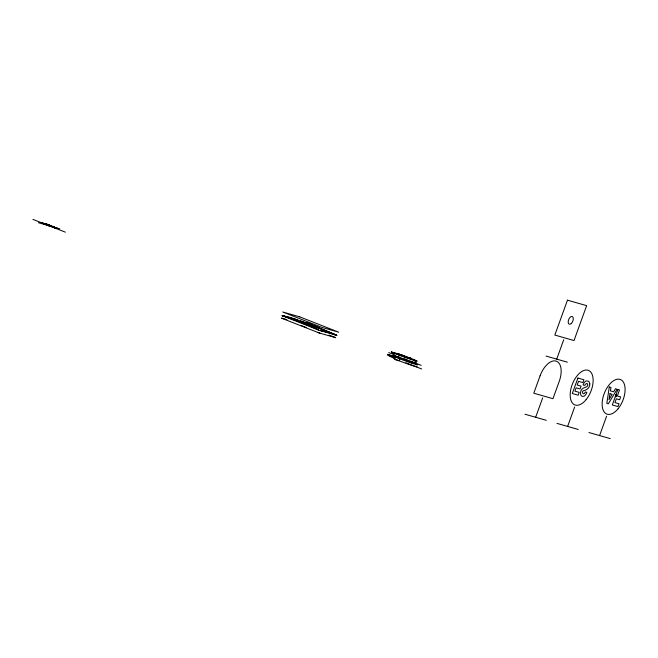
<?xml version="1.0" encoding="UTF-8"?>
<svg xmlns="http://www.w3.org/2000/svg" width="658" height="658" viewBox="0 0 658 658"><rect width="100%" height="100%" fill="white"/><g stroke="black" fill="none" stroke-linecap="round" stroke-linejoin="round"><path stroke-width="0.99" d="M50.954 226.303L46.479 224.962L48.585 225.217L46.068 223.942L47.82 224.97M46.998 224.32L46.011 224.098L48.996 225.118M47.828 224.649L46.085 223.909L48.067 224.748M48.569 224.937L51.275 226.163L46.537 224.806M49.161 225.357L51.118 226.039M50.296 225.628L50.921 226.113M53.43 227.364L55.552 227.824L53.24 227.24M394.841 357.483L387.43 354.678L394.94 356.562M393.945 353.511L391.403 351.94L405.484 357.105M387.43 354.678L393.418 355.962M402.852 355.805L404.629 355.879L397.991 353.823L400.409 354.942M399.291 355.205L398.592 357.138L394.315 355.912M400.393 355.098L404.629 355.879M399.76 358.824L399.061 360.757L394.784 359.539M405.262 357.014L411.011 358.396L408.421 358.084M409.498 357.796L406.899 357.483M414.704 362.797L415.404 360.855A12.379 0.543 19.9 0 0 412.665 359.095L411.439 358.61A12.379 0.543 19.9 0 0 395.943 353.198A12.379 0.543 19.9 0 0 398.682 354.958L399.899 355.443A12.379 0.543 19.9 0 0 415.404 360.855M535.653 417.279L542.669 397.893M556.709 359.128L563.725 339.742M567.624 426.425L574.64 407.039M599.586 435.571L606.602 416.185M615.469 396.544L616.201 394.512M615.625 396.593L616.365 394.561M615.781 396.642L616.521 394.603L616.044 394.463M292.909 318.669L282.29 315.626A275.866 147.68 -68.5 0 1 297.737 320.051L281.969 315.56L319.475 330.365L336.978 335.44L336.106 335.037A493.574 416.341 -74 0 0 311.464 324.863M307.796 323.193L308.273 323.473M312.221 324.863L312.089 324.731M46.479 224.962L48.478 225.307M311.25 324.813L307.352 323.497L312.386 325.332L311.752 325.011M311.958 324.797L312.402 324.929M396.182 357.154L397.547 357.541M411.521 362.69L412.122 362.821L411.373 362.435M306.998 323.58L300.426 320.997L308.767 323.933M546.05 356.077L567.361 362.171M38.46 222.717L52.574 226.755M53.372 226.985L59.771 228.811M615.937 394.759L616.414 394.89M615.83 395.047L616.307 395.187M615.724 395.343L616.209 395.474M615.617 395.631L616.258 395.812L615.946 396.684L615.304 396.503M615.518 395.919L616.151 396.1M615.411 396.215L616.053 396.396M294.842 319.22L297.737 320.051M306.159 323.399L301.471 322.058L308.61 324.863L317.987 327.552M286.872 319.656L281.459 318.094L282.455 318.513M406.924 357.228L411.011 358.396M413.528 359.934L414.548 360.23M319.788 333.129L335.753 337.71L334.757 337.299M525.002 414.227L546.313 420.322M556.964 423.374L578.275 429.468M588.926 432.52L610.237 438.615M307.903 323.201L308.964 323.547M308.462 323.382L307.492 323.111L307.928 323.325M311.555 324.674L312.114 324.855M43.897 223.597L41.364 222.98L56.859 228.589L53.775 227.142M319.27 332.964L320.084 333.252M311.053 324.509L311.686 324.723M398.855 358.084L399.554 358.314M44.654 223.843L45.484 224.115M308.873 323.506L309.54 323.744M310.477 324.312L311.144 324.55M46.373 224.419L47.31 224.74M400.714 358.281L398 357.467L401.676 358.881M404.547 359.868L407.072 360.847M298.485 320.29L299.472 320.635M319.443 333.047L317.806 332.446M407.072 360.74L409.013 361.431M400.031 358.38L401.939 359.054C402.819 358.24 392.538 355.591 398.024 357.631M309.499 323.72L310.798 324.197M310.518 324.336L308.627 323.629M48.264 225.077L49.243 225.423M391.51 352.392L393.361 353.075M50.214 225.784L51.168 226.138M318.637 332.742L282.2 318.431M409.909 361.859L410.765 362.188M310.74 324.18L311.39 324.427M52.089 226.484L53.306 227.043M45.41 224.32L57.016 228.161L41.52 222.552L44.596 224M397.991 353.823L411.686 359.103M388.755 352.581L393.385 354.407M404.506 358.783L407.286 359.877M410.066 360.971L421.186 365.346M393.278 356.348L394.8 356.949M387.57 354.284L394.981 357.097M311.596 325.044L336.106 335.037L317.329 327.643M389.223 356.2L394.784 358.388M405.904 362.772L421.663 368.974M329.148 335.087L335.012 337.373M32.9 219.385L65.339 232.151M48.338 225.546L48.996 225.776M301.241 325.513L306.595 327.618M49.062 224.929L55.354 227.693M47.014 224.279L51.209 226.007M411.842 362.492L412.607 362.797M49.811 225.39L52.977 226.829M51.785 226.237L55.552 227.824M311.283 324.394L311.892 324.624M308.125 323.432L308.725 323.662M396.355 357.376L396.996 357.656M311.744 324.583L312.336 324.871M391.403 351.94L394.084 353.116M51.653 226.377L53.504 227.174M300.426 320.997A493.574 416.341 -74 0 1 307.747 323.514M416.053 366.185A12.379 0.543 19.9 0 1 413.273 365.84A12.379 0.543 19.9 0 1 399.669 361.003L398.452 360.518A12.379 0.543 19.9 0 1 394.989 358.561M416.103 362.813A12.379 0.543 19.9 0 1 412.253 362.04A12.379 0.543 19.9 0 1 399.2 357.376L397.983 356.899A12.379 0.543 19.9 0 1 393.953 354.802M394.512 354.933A12.379 0.543 19.9 0 1 395.236 355.131M414.902 362.254A12.379 0.543 19.9 0 1 415.585 362.558M589.831 383.853C589.987 387.694 586.78 390.235 583.276 390.753A1.341 0.716 -68.5 0 0 582.429 392.365L583.227 393.797L584.394 393.476L585.316 391.946L586.87 392.39L586.286 393.714A4.91 2.624 -68.5 0 1 583.975 396.272C579.706 397.72 579.78 391.181 582.001 389.125C583.514 386.97 589.247 387.62 587.536 383.811L586.311 383.482L584.699 385.415L583.078 384.946L583.679 383.573A4.861 2.599 -68.5 0 1 586.081 380.966L588.762 381.212L589.831 383.853M609.267 387.019L606.841 403.395L608.321 403.823L617.097 389.256L615.411 388.779L613.643 391.79L610.402 390.868L610.953 387.504L609.267 387.019M609.966 393.714L609.004 399.677L612.129 394.339L609.966 393.714M540.103 375.767L533.786 393.213L552.967 398.699L559.275 381.253A18.572 9.944 -68.5 0 0 556.002 361.061A18.572 9.944 -68.5 0 0 540.103 375.767M567.467 300.163L554.834 335.062L574.015 340.548L586.648 305.657L567.467 300.163M577.905 378.046L572.304 393.517L578.176 395.195L579.205 392.374L574.944 391.156L576.145 387.842L580.06 388.96L581.088 386.131L577.173 385.012L578.497 381.336L582.889 382.594L583.917 379.765L577.905 378.046M617.903 389.487L612.302 404.958L617.977 406.586L618.997 403.757L614.95 402.597L616.324 398.806L619.63 399.751L620.65 396.922L617.344 395.976L619.523 389.955L617.903 389.487M289.783 317.888L282.841 315.963A493.574 416.341 -74 0 1 318.521 330.012L316.218 328.293L289.783 317.888M299.768 316.868L282.726 311.991L321.647 327.314L338.697 332.191L299.768 316.868M310.987 324.353L301.611 321.672L308.75 324.476L318.127 327.158L310.987 324.353M330.563 332.726L321.186 330.036L321.211 330.949A275.866 147.68 -68.5 0 1 336.657 335.374L330.563 332.726M413.134 362.714L411.916 362.229A12.379 0.543 19.9 0 0 396.412 356.817A12.379 0.543 19.9 0 0 399.151 358.585L400.377 359.062A12.379 0.543 19.9 0 0 415.872 364.474A12.379 0.543 19.9 0 0 413.134 362.714M571.251 323.53A4.129 2.213 -68.5 0 0 572.649 316.769A4.129 2.213 -68.5 0 0 568.315 320.767A4.129 2.213 -68.5 0 0 571.251 323.53M586.146 399.595A18.572 9.944 -68.5 0 0 588.556 370.413A18.572 9.944 -68.5 0 0 570.256 392.949A18.572 9.944 -68.5 0 0 586.146 399.595M618.109 408.741A18.572 9.944 -68.5 0 0 620.527 379.559A18.572 9.944 -68.5 0 0 602.218 402.104A18.572 9.944 -68.5 0 0 618.109 408.741"/></g></svg>
